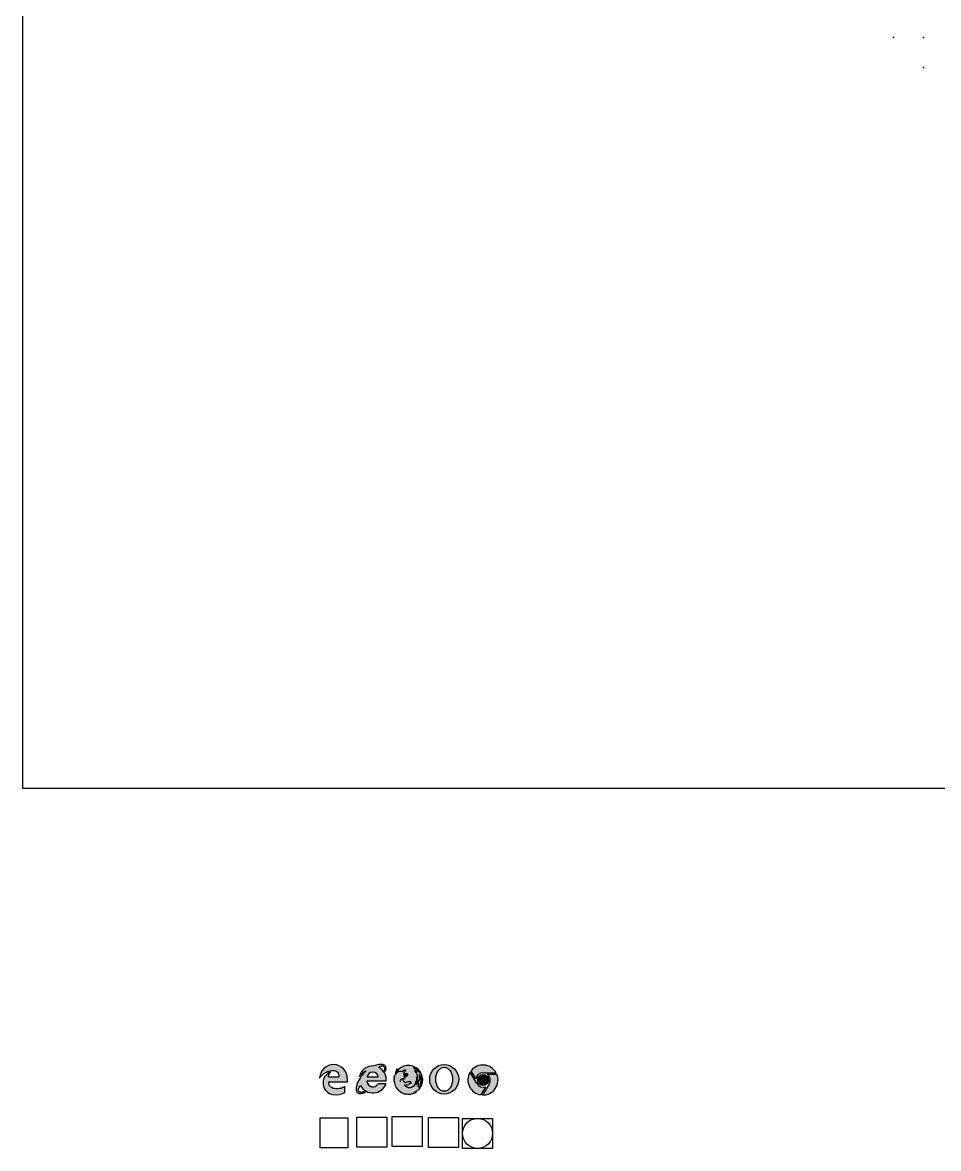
# Model space of a CAD drawing. Header units: millimetres. Extents: x 2848 to 6961, y 1568 to 7914.
# Drawn here: x 3448.28 to 3478.78, y 1568.28 to 1605.79 of the extents above; entities that cross this region are included whole.
import ezdxf

# ---------------------------------------------------------------- set-up
doc = ezdxf.new("R2010")
doc.units = ezdxf.units.MM
doc.header["$PDSIZE"] = -2
picture_1 = doc.add_image_def('image1.jpg', size_in_pixel=(2000, 2165))
picture_2 = doc.add_image_def('image2.png', size_in_pixel=(225, 225))
picture_3 = doc.add_image_def('image3.jpg', size_in_pixel=(225, 225))
picture_4 = doc.add_image_def('image4.png', size_in_pixel=(225, 225))
picture_5 = doc.add_image_def('image5.png', size_in_pixel=(225, 225))

msp = doc.modelspace()

# ---------------------------------------------------------------- hatches: boundary and pattern name
h = msp.add_hatch(color=5)
h.dxf.hatch_style = 1
edge = h.paths.add_edge_path()
edge.add_spline(control_points=[(3458.175683298979, 1570.629563751651), (3458.187573700842, 1570.645386727279), (3458.210688592443, 1570.677005576841), (3458.258235262504, 1570.725869571097), (3458.327374089695, 1570.788726247967), (3458.419534559988, 1570.841440931837), (3458.522350649169, 1570.873920435403), (3458.613397851775, 1570.884856028572), (3458.693274938159, 1570.873614838662), (3458.757534374221, 1570.844984510342), (3458.792965024605, 1570.798680722279), (3458.811308204654, 1570.755019322024), (3458.81938837472, 1570.719211548052), (3458.819975268376, 1570.691510705186), (3458.820003414355, 1570.675234383058), (3458.81998954543, 1570.668294556894)], knot_values=[0, 0, 0, 0, 0.0574416333679283, 0.1173564560202114, 0.2041382712977221, 0.3372509385733813, 0.4316224598437588, 0.5264233164571733, 0.6096330766081756, 0.6714280131065066, 0.7318077000530951, 0.7790329933718907, 0.8131337615277497, 0.841130256208665, 0.8619540236984551, 0.8619540236984551, 0.8619540236984551, 0.8619540236984551], degree=3, periodic=0)
edge.add_line((3458.81998954543, 1570.668294556895), (3458.466689567172, 1570.668294556895))
edge.add_spline(control_points=[(3458.466756404708, 1570.668714878842), (3458.469445452336, 1570.686164288245), (3458.475259289033, 1570.723890662306), (3458.4973090427, 1570.778852069447), (3458.521602481517, 1570.811687230591), (3458.533745103084, 1570.827972603994)], knot_values=[0, 0, 0, 0, 0.05289045402304887, 0.1143514377294046, 0.1751249256762867, 0.1751249256762867, 0.1751249256762867, 0.1751249256762867], degree=3, periodic=0)
edge.add_arc((3458.678115245866, 1570.466508431108), 0.3892288355286636, 111.7719524486141, 262.2489290621077)
edge.add_arc((3458.714732021566, 1570.715789028379), 0.6411758598303398, 262.0110610939528, 297.4853031097355)
edge.add_line((3459.010648191527, 1570.146983170828), (3459.010648191527, 1570.354101136613))
edge.add_spline(control_points=[(3459.010648191527, 1570.354101136614), (3458.990731503796, 1570.3423559047), (3458.948670875716, 1570.318447099552), (3458.872157161179, 1570.292289717556), (3458.778077749529, 1570.27897353232), (3458.67973625994, 1570.284068313599), (3458.589026379684, 1570.304227057934), (3458.524481265202, 1570.348333565446), (3458.486705820591, 1570.401235072572), (3458.472928206383, 1570.451018057338), (3458.471125090461, 1570.480159650144), (3458.470348038348, 1570.493042473812)], knot_values=[0.0006594967889752557, 0.0006594967889752557, 0.0006594967889752557, 0.0006594967889752557, 0.06988231359701946, 0.1456681616062205, 0.2416333881331015, 0.3530492374815075, 0.4400618450934247, 0.5166456888300683, 0.5819364644154997, 0.6307740571078495, 0.6694600058157448, 0.6694600058157448, 0.6694600058157448, 0.6694600058157448], degree=3, periodic=0)
edge.add_line((3458.470348038348, 1570.493042473812), (3459.096331867397, 1570.493042473813))
edge.add_line((3459.096331867397, 1570.493042473813), (3459.096331867397, 1570.611158365567))
edge.add_arc((3458.635897518749, 1570.614855568621), 0.460449192339139, 359.5399353264189, 538.1694827472875)
h = msp.add_hatch(color=256)
h.dxf.hatch_style = 1
edge = h.paths.add_edge_path()
edge.add_spline(control_points=[(3460.147465108063, 1570.985195561584), (3460.154262359162, 1570.990125096296), (3460.169413907467, 1571.001032885556), (3460.197478018505, 1571.012675107128), (3460.231243980296, 1571.021036426931), (3460.268993463223, 1571.024219694453), (3460.304298463889, 1571.017788829446), (3460.33158973215, 1570.998575524491), (3460.343423730154, 1570.970358832689), (3460.343661557175, 1570.940962455332), (3460.343365856375, 1570.910798602478), (3460.335804846627, 1570.892396855473), (3460.331726722081, 1570.882471644602)], knot_values=[0, 0, 0, 0, 0.02512308977292543, 0.0558777407266785, 0.09037401853917432, 0.1292178853086719, 0.1689577670831164, 0.195361783517756, 0.2258557236415676, 0.2562724922535256, 0.2834780886525582, 0.315333232888703, 0.315333232888703, 0.315333232888703, 0.315333232888703], degree=3, periodic=0)
edge.add_line((3460.331357252957, 1570.881539754134), (3460.358899140044, 1570.849230316693))
edge.add_spline(control_points=[(3460.358899140045, 1570.849230316692), (3460.364235649603, 1570.866934949333), (3460.37287258948, 1570.895911696565), (3460.376448350747, 1570.937236981339), (3460.374441690662, 1570.970148921599), (3460.372043114071, 1571.001740264812), (3460.356363288385, 1571.031546022822), (3460.331330852574, 1571.06361215329), (3460.288602284884, 1571.084522730322), (3460.239897213195, 1571.092564475909), (3460.181710246738, 1571.093279088704), (3460.114261225103, 1571.083312097302), (3460.041611027461, 1571.060045982792), (3459.995725372874, 1571.040194934099), (3459.973187216858, 1571.030444478612), (3459.973187216777, 1571.030444478577), (3459.973187216697, 1571.030444478542), (3459.973187216616, 1571.030444478507), (3459.973009319818, 1571.030367590908), (3459.97283142302, 1571.030290703309), (3459.972653526222, 1571.03021381571)], knot_values=[-0.0005805720812233073, -0.0005805720812233073, -0.0005805720812233073, -0.0005805720812233073, 0.0547478962054746, 0.08991347939281102, 0.1230163199478442, 0.1539813035950864, 0.1835675193036166, 0.2225194986695183, 0.2743207453016528, 0.3212931063187437, 0.3701142934744373, 0.448341522447373, 0.5246411048720829, 0.5982957573189807, 0.5982957573189807, 0.5982957573189807, 0.5982957575816632, 0.5982957575816632, 0.5982957575816632, 0.598876329400204, 0.598876329400204, 0.598876329400204, 0.598876329400204], degree=3, periodic=0)
edge.add_arc((3459.944963118064, 1570.570661970818), 0.4603853351782303, 86.55179796337093, 165.5899511849717)
edge.add_spline(control_points=[(3459.499061722014, 1570.685233354014), (3459.508586771377, 1570.697257546997), (3459.529592597852, 1570.723774796586), (3459.564024681928, 1570.764005600829), (3459.609942350363, 1570.801319221323), (3459.652115466203, 1570.832970536492), (3459.688760811807, 1570.854853659559), (3459.712204202116, 1570.864394175555), (3459.724759644161, 1570.866802748968), (3459.728661591863, 1570.867370744259)], knot_values=[0, 0, 0, 0, 0.0460417181054194, 0.101536937423984, 0.1583296410326485, 0.2230546228555114, 0.2595839430312016, 0.2862773563758356, 0.2981536042688131, 0.2981536042688131, 0.2981536042688131, 0.2981536042688131], degree=3, periodic=0)
edge.add_spline(control_points=[(3459.728661591862, 1570.86737074426), (3459.718590170514, 1570.859122896723), (3459.69621286043, 1570.840721718218), (3459.663133796736, 1570.807980333562), (3459.618614984949, 1570.764220824881), (3459.569829611542, 1570.704693426318), (3459.520817136814, 1570.633951662247), (3459.47920667272, 1570.560067702343), (3459.44372743047, 1570.491066251865), (3459.419227955039, 1570.424489982457), (3459.403620368244, 1570.370135583313), (3459.390579658945, 1570.308953305751), (3459.391500172214, 1570.243451155783), (3459.406258320379, 1570.173051949111), (3459.456356646877, 1570.119367323015), (3459.530485162932, 1570.108878107169), (3459.60161116617, 1570.12326118999), (3459.656217552179, 1570.134960324992), (3459.68519268955, 1570.149291589896), (3459.694455589815, 1570.154148647507)], knot_values=[0.002005221030945871, 0.002005221030945871, 0.002005221030945871, 0.002005221030945871, 0.04103718708494814, 0.08888034948899044, 0.141528405504647, 0.2282528305211652, 0.319258850232637, 0.399376679134987, 0.482516898848552, 0.5517007543728543, 0.6117612238115374, 0.6521708173300871, 0.7388263053454542, 0.8070368982246316, 0.8626314673781186, 0.9474683386546812, 1.016273761787003, 1.081920467272523, 1.113216724290126, 1.113216724290126, 1.113216724290126, 1.113216724290126], degree=3, periodic=0)
edge.add_line((3459.694455589761, 1570.154148647481), (3459.662026146892, 1570.173940993425))
edge.add_spline(control_points=[(3459.662026146892, 1570.173940993425), (3459.651001852932, 1570.170929785045), (3459.625073353979, 1570.163798012215), (3459.586659731823, 1570.1520577142), (3459.545604549605, 1570.152894734399), (3459.508131509617, 1570.156799735081), (3459.478869080803, 1570.183841506541), (3459.461780481897, 1570.229946735737), (3459.477733978575, 1570.283416243562), (3459.493576668654, 1570.329284002357), (3459.516329881412, 1570.358404338388), (3459.529643777089, 1570.371934061457), (3459.536629457141, 1570.378803774491)], knot_values=[0.005885981852677382, 0.005885981852677382, 0.005885981852677382, 0.005885981852677382, 0.04023975342607097, 0.08665824850771436, 0.1249405459778675, 0.1635337360123817, 0.1954997820729691, 0.2390308912945676, 0.3036872312874077, 0.3565820268744162, 0.3841305453161904, 0.413534952128899, 0.413534952128899, 0.413534952128899, 0.413534952128899], degree=3, periodic=0)
edge.add_arc((3459.946922715011, 1570.599030464446), 0.4656611991818264, 208.2248728050835, 339.5051008527388)
edge.add_line((3460.38310912646, 1570.435991306906), (3460.12102379922, 1570.435991306906))
edge.add_arc((3459.94900389917, 1570.533542251525), 0.1977549817552902, 183.1231014297489, 330.44281612807725, ccw=False)
edge.add_line((3459.75154262612, 1570.522768280379), (3460.392542014035, 1570.522768280379))
edge.add_arc((3459.941650144146, 1570.57996139332), 0.454504708997219, 352.7709563035895, 423.074374962895)
h.paths.add_polyline_path([(3460.129408139407, 1570.655230879837), (3459.755798281029, 1570.655230879837, -0.9088065498539456)], flags=16)
h = msp.add_hatch(color=4)
h.dxf.hatch_style = 1
edge = h.paths.add_edge_path()
edge.add_spline(control_points=[(3460.147465108063, 1570.985195561584), (3460.154262359162, 1570.990125096296), (3460.169413907467, 1571.001032885556), (3460.197478018505, 1571.012675107128), (3460.231243980296, 1571.021036426931), (3460.268993463223, 1571.024219694453), (3460.304298463889, 1571.017788829446), (3460.33158973215, 1570.998575524491), (3460.343423730154, 1570.970358832689), (3460.343661557175, 1570.940962455332), (3460.343365856375, 1570.910798602478), (3460.335804846627, 1570.892396855473), (3460.331726722081, 1570.882471644602)], knot_values=[0, 0, 0, 0, 0.02512308977292543, 0.0558777407266785, 0.09037401853917432, 0.1292178853086719, 0.1689577670831164, 0.195361783517756, 0.2258557236415676, 0.2562724922535256, 0.2834780886525582, 0.315333232888703, 0.315333232888703, 0.315333232888703, 0.315333232888703], degree=3, periodic=0)
edge.add_line((3460.331357252957, 1570.881539754134), (3460.358899140044, 1570.849230316693))
edge.add_spline(control_points=[(3460.358899140045, 1570.849230316692), (3460.364235649603, 1570.866934949333), (3460.37287258948, 1570.895911696565), (3460.376448350747, 1570.937236981339), (3460.374441690662, 1570.970148921599), (3460.372043114071, 1571.001740264812), (3460.356363288385, 1571.031546022822), (3460.331330852574, 1571.06361215329), (3460.288602284884, 1571.084522730322), (3460.239897213195, 1571.092564475909), (3460.181710246738, 1571.093279088704), (3460.114261225103, 1571.083312097302), (3460.041611027461, 1571.060045982792), (3459.995725372874, 1571.040194934099), (3459.973187216858, 1571.030444478612), (3459.973187216777, 1571.030444478577), (3459.973187216697, 1571.030444478542), (3459.973187216616, 1571.030444478507), (3459.973009319818, 1571.030367590908), (3459.97283142302, 1571.030290703309), (3459.972653526222, 1571.03021381571)], knot_values=[-0.0005805720812233073, -0.0005805720812233073, -0.0005805720812233073, -0.0005805720812233073, 0.0547478962054746, 0.08991347939281102, 0.1230163199478442, 0.1539813035950864, 0.1835675193036166, 0.2225194986695183, 0.2743207453016528, 0.3212931063187437, 0.3701142934744373, 0.448341522447373, 0.5246411048720829, 0.5982957573189807, 0.5982957573189807, 0.5982957573189807, 0.5982957575816632, 0.5982957575816632, 0.5982957575816632, 0.598876329400204, 0.598876329400204, 0.598876329400204, 0.598876329400204], degree=3, periodic=0)
edge.add_arc((3459.944963118064, 1570.570661970818), 0.4603853351782303, 86.55179796337093, 165.5899511849717)
edge.add_spline(control_points=[(3459.499061722014, 1570.685233354014), (3459.508586771377, 1570.697257546997), (3459.529592597852, 1570.723774796586), (3459.564024681928, 1570.764005600829), (3459.609942350363, 1570.801319221323), (3459.652115466203, 1570.832970536492), (3459.688760811807, 1570.854853659559), (3459.712204202116, 1570.864394175555), (3459.724759644161, 1570.866802748968), (3459.728661591863, 1570.867370744259)], knot_values=[0, 0, 0, 0, 0.0460417181054194, 0.101536937423984, 0.1583296410326485, 0.2230546228555114, 0.2595839430312016, 0.2862773563758356, 0.2981536042688131, 0.2981536042688131, 0.2981536042688131, 0.2981536042688131], degree=3, periodic=0)
edge.add_spline(control_points=[(3459.728661591862, 1570.86737074426), (3459.718590170514, 1570.859122896723), (3459.69621286043, 1570.840721718218), (3459.663133796736, 1570.807980333562), (3459.618614984949, 1570.764220824881), (3459.569829611542, 1570.704693426318), (3459.520817136814, 1570.633951662247), (3459.47920667272, 1570.560067702343), (3459.44372743047, 1570.491066251865), (3459.419227955039, 1570.424489982457), (3459.403620368244, 1570.370135583313), (3459.390579658945, 1570.308953305751), (3459.391500172214, 1570.243451155783), (3459.406258320379, 1570.173051949111), (3459.456356646877, 1570.119367323015), (3459.530485162932, 1570.108878107169), (3459.60161116617, 1570.12326118999), (3459.656217552179, 1570.134960324992), (3459.68519268955, 1570.149291589896), (3459.694455589815, 1570.154148647507)], knot_values=[0.002005221030945871, 0.002005221030945871, 0.002005221030945871, 0.002005221030945871, 0.04103718708494814, 0.08888034948899044, 0.141528405504647, 0.2282528305211652, 0.319258850232637, 0.399376679134987, 0.482516898848552, 0.5517007543728543, 0.6117612238115374, 0.6521708173300871, 0.7388263053454542, 0.8070368982246316, 0.8626314673781186, 0.9474683386546812, 1.016273761787003, 1.081920467272523, 1.113216724290126, 1.113216724290126, 1.113216724290126, 1.113216724290126], degree=3, periodic=0)
edge.add_line((3459.694455589761, 1570.154148647481), (3459.662026146892, 1570.173940993425))
edge.add_spline(control_points=[(3459.662026146892, 1570.173940993425), (3459.651001852932, 1570.170929785045), (3459.625073353979, 1570.163798012215), (3459.586659731823, 1570.1520577142), (3459.545604549605, 1570.152894734399), (3459.508131509617, 1570.156799735081), (3459.478869080803, 1570.183841506541), (3459.461780481897, 1570.229946735737), (3459.477733978575, 1570.283416243562), (3459.493576668654, 1570.329284002357), (3459.516329881412, 1570.358404338388), (3459.529643777089, 1570.371934061457), (3459.536629457141, 1570.378803774491)], knot_values=[0.005885981852677382, 0.005885981852677382, 0.005885981852677382, 0.005885981852677382, 0.04023975342607097, 0.08665824850771436, 0.1249405459778675, 0.1635337360123817, 0.1954997820729691, 0.2390308912945676, 0.3036872312874077, 0.3565820268744162, 0.3841305453161904, 0.413534952128899, 0.413534952128899, 0.413534952128899, 0.413534952128899], degree=3, periodic=0)
edge.add_arc((3459.946922715011, 1570.599030464446), 0.4656611991818264, 208.2248728050835, 339.5051008527388)
edge.add_line((3460.38310912646, 1570.435991306906), (3460.12102379922, 1570.435991306906))
edge.add_arc((3459.94900389917, 1570.533542251525), 0.1977549817552903, 183.1231014297489, 330.44281612807725, ccw=False)
edge.add_line((3459.75154262612, 1570.522768280379), (3460.392542014035, 1570.522768280379))
edge.add_arc((3459.941650144146, 1570.57996139332), 0.454504708997219, 352.7709563035895, 423.074374962895)
h.paths.add_polyline_path([(3460.129408139407, 1570.655230879837), (3459.755798281029, 1570.655230879837, -0.9088065498539486)], flags=16)
h = msp.add_hatch(color=256)
h.set_gradient(color1=(255, 63, 0), color2=(255, 255, 0))
h.paths.add_polyline_path([(3460.853266622159, 1570.175519392417, 0.09544198460036368), (3461.043869438287, 1570.092995296704, -0.1464913760676489), (3461.027193671338, 1570.105880735975, 0.06055206155029223), (3461.152789574924, 1570.086076832925, -0.1612191452419427), (3461.138600512599, 1570.095205090571, 0.2221120650508969), (3461.399679754255, 1570.18537567605, -0.09605696576649773), (3461.307267129919, 1570.148593958655, 0.01991113701378481), (3461.427429398339, 1570.208800200431, 0.2260129918944997), (3461.556165230444, 1570.370759823626, -0.1969692981427793), (3461.479587099846, 1570.294823432015, -0.06186613872856334), (3461.548150866008, 1570.389867623874, 0.1146424936360711), (3461.603566026847, 1570.522842767813, 0.1432291643934166), (3461.594268720771, 1570.664109959282, -0.2916447205935241), (3461.556789940742, 1570.524467554333, 0.1777079615917295), (3461.505259541411, 1570.751345385175, -0.187537065647863), (3461.462114011943, 1570.486736348024, 0.0495590143396265), (3461.441207721394, 1570.581863417936, -0.1265164425837215), (3461.404702650154, 1570.400056440691, 0.1626035439530702), (3461.379860347295, 1570.514806105772, -0.2128718150765593), (3461.303699141799, 1570.343673887177, 0.1628213984301061), (3461.298267980965, 1570.371802647694, -0.2306556607928103), (3461.170978396482, 1570.313356614917, -0.2275178888881211), (3460.995996044286, 1570.39765688122, 0.2264492974317168), (3461.133164403099, 1570.416292040966, 0.05871350548766398), (3461.157557128691, 1570.432031972608, -0.1868768127502727), (3461.213008045106, 1570.45236936012, 0.333095704374596), (3461.228058783392, 1570.463231538751, 0.2064954933484782), (3461.225761539155, 1570.475078773015, 0.1441300666656567), (3461.195847917001, 1570.499568991808, 0.2250212024105407), (3461.082362636051, 1570.491830279506, -0.2376010339781149), (3460.990729426593, 1570.499568991811, -0.1764330051782922), (3460.949615910233, 1570.55037119507, -0.1864111155866887), (3460.949678422434, 1570.586676578916, -0.3631571349269831), (3460.971848630515, 1570.599941252697, -0.07117109924151316), (3461.00723570173, 1570.589015985079, 0.277999141339424), (3461.000499449673, 1570.660660067659, -0.07184062886989516), (3460.987377942607, 1570.683092727051, -0.2989609855131767), (3461.035127766893, 1570.892616564109, 0.6315900722267981), (3461.033132355274, 1570.897873697024, 0.265967503505323), (3460.919519361339, 1570.840732079091, 0.3486924185288619), (3460.69357193613, 1570.750248469038, 0.1324310428784398), (3460.646609096661, 1570.611706276182, -0.05496825597915393), (3460.659585810924, 1570.636800989652, 0.05960546359745642), (3460.651500852911, 1570.49068547859, -0.1180346015305394), (3460.658514349669, 1570.522505800851, 0.238924621866193)])
h = msp.add_hatch(color=256)
h.set_gradient(color1=(255, 0, 0), color2=(255, 191, 0))
h.paths.add_polyline_path([(3460.703132535893, 1570.765345197491, -0.1775491067481712), (3460.813646874054, 1570.842447004908, -0.3325311737444189), (3460.755880807453, 1570.927416406817, 0.7400640594514794), (3460.743772842975, 1570.931100279915, 0.1570826820175775)])
h = msp.add_hatch(color=256)
h.set_gradient(color1=(0, 0, 255), color2=(0, 255, 255))
edge = h.paths.add_edge_path()
edge.add_spline(control_points=[(3461.024224471793, 1570.768250485597), (3461.028407009623, 1570.768212129386), (3461.042379367287, 1570.768083995053), (3461.063655873617, 1570.767419337106), (3461.085059306057, 1570.767619729008), (3461.100386310009, 1570.766294278869), (3461.110253387589, 1570.759336206273), (3461.113581152086, 1570.748429686669), (3461.112730748463, 1570.737421186329), (3461.111345707011, 1570.725064761554), (3461.105230347956, 1570.711645644986), (3461.087236151729, 1570.699901849269), (3461.062127329366, 1570.687070900198), (3461.034647775589, 1570.667883924168), (3461.016465085954, 1570.653949249518), (3461.008138334238, 1570.647528815214)], knot_values=[0.0053101736823567, 0.0053101736823567, 0.0053101736823567, 0.0053101736823567, 0.01786080246656668, 0.04723731969862485, 0.06904287681910196, 0.08240372910757915, 0.09255951447907862, 0.1030864846731613, 0.1148684306960516, 0.1256017099298199, 0.1404067190649932, 0.1571443531374772, 0.1884406220656554, 0.2256293592749155, 0.2571966154964564, 0.2571966154964564, 0.2571966154964564, 0.2571966154964564], degree=3, periodic=0)
edge.add_arc((3460.944418493245, 1570.619248395104), 0.06971370236768058, -25.70039190540888, 23.932816101187825, ccw=False)
edge.add_arc((3460.951359786972, 1570.470805440584), 0.1307511020211366, 64.70077397751997, 81.4015158093056)
edge.add_arc((3460.968697082546, 1570.580077871662), 0.02013088100137638, 83.69385279212925, 153.9303756973171)
edge.add_arc((3460.996645174173, 1570.568442963763), 0.05038194607637413, 156.0130679021852, 201.020093275502)
edge.add_arc((3461.039916990734, 1570.581413203243), 0.09548765056879392, 198.9709819198722, 238.9945478060581)
edge.add_arc((3461.044228898872, 1570.586671593747), 0.1022206280464174, 238.4412504048954, 291.904042604177)
edge.add_arc((3461.147267691972, 1570.376000908799), 0.1327746564763279, 68.53795671906352, 119.26411575472619, ccw=False)
edge.add_arc((3461.169216756292, 1570.436511456624), 0.06845050375382017, 34.29659766803758, 67.10415221727692, ccw=False)
edge.add_arc((3461.213180101497, 1570.466499593265), 0.01523336322705017, -12.388113178111098, 34.28975811722921, ccw=False)
edge.add_arc((3461.213286254244, 1570.467845622162), 0.0154763491531687, 268.970132516792, 342.6542156032642, ccw=False)
edge.add_arc((3461.21157734049, 1570.370611921254), 0.08177236943110508, 88.99746089163072, 130.2714790086436)
edge.add_arc((3461.078571738276, 1570.527667311652), 0.1240355189978503, 296.11264502996704, 310.2529035220246, ccw=False)
edge.add_arc((3461.045061989047, 1570.550642894843), 0.1606617169693426, 252.2178233049996, 303.25540841529465, ccw=False)
edge.add_arc((3461.171322637252, 1570.537827024428), 0.2244706734690247, 218.6416443989371, 269.9121330609011)
edge.add_arc((3461.174645704567, 1570.473204562953), 0.1598900110698951, 268.6857233802771, 320.6394776505209)
edge.add_arc((3461.258938958187, 1570.349620206137), 0.04515343559611596, -7.567342555115374, 29.423962840195088, ccw=False)
edge.add_arc((3461.149906688128, 1570.514631767814), 0.2299537252538263, 311.9743153141682, 360.0434384359813)
edge.add_arc((3461.220520645209, 1570.420246544724), 0.1852853238837959, 18.755638232198976, 30.686856774695684, ccw=False)
edge.add_arc((3461.018518568473, 1570.582974626494), 0.3912899800261189, 344.7148887383931, 373.5079690652605)
edge.add_arc((3461.323865989142, 1570.569529587256), 0.1289759519658749, 18.978340412545492, 54.37890090126632, ccw=False)
edge.add_arc((3461.121080100018, 1570.629771785485), 0.3252659928242291, 356.7751233465947, 406.0312992543763)
edge.add_arc((3461.270684718821, 1570.630196177251), 0.2457911510163786, 50.6077886616344, 71.93561572958828, ccw=False)
edge.add_arc((3461.086166523381, 1570.647682879091), 0.3816896933576726, 26.8622871190387, 56.46143428033539)
edge.add_arc((3461.168261540117, 1570.564129944435), 0.4218370926696394, 32.419363344105875, 72.22364847464502, ccw=False)
edge.add_arc((3461.371545961039, 1570.783762111141), 0.1529470337009748, 2.443137417560892, 40.20736703962148)
edge.add_arc((3461.133110987486, 1570.58223303249), 0.4651412138229871, 40.20580039321604, 141.0779409257293)
edge.add_arc((3460.841580199683, 1570.923558745422), 0.08578685872577789, 214.9099925593688, 250.9972759653172)
edge.add_arc((3460.86353142558, 1570.653190585268), 0.1957203639274549, 73.3777282403044, 104.76627646123131, ccw=False)
edge.add_arc((3461.02623749481, 1570.770065053001), 0.1279944865528565, 87.26085606983008, 146.4881167562237, ccw=False)
edge.add_arc((3461.03296826396, 1570.89486081398), 0.003113637871768533, -46.1024715590782, 101.37416490341292, ccw=False)
edge.add_arc((3461.170802679954, 1570.751494547142), 0.1957637434835374, 133.8726183280763, 162.0410273825618)
edge.add_arc((3461.023663153444, 1570.807567155033), 0.03932067616272525, 173.7387673363457, 270.8179479082866)
h = msp.add_hatch(color=256)
h.set_gradient(color1=(255, 63, 0), color2=(255, 191, 0))
edge = h.paths.add_edge_path()
edge.add_spline(control_points=[(3461.103304307014, 1570.763811873539), (3461.10258899076, 1570.764207197422), (3461.097766882052, 1570.766520802014), (3461.085059306057, 1570.767619729008), (3461.063655873617, 1570.767419337106), (3461.042379367287, 1570.768083995053), (3461.028407009623, 1570.768212129386), (3461.024224471793, 1570.768250485597)], knot_values=[0.1776929648837118, 0.1776929648837118, 0.1776929648837118, 0.1776929648837118, 0.180103060071234, 0.1934639123597112, 0.2152694694801883, 0.2446459867122465, 0.2571966154964564, 0.2571966154964564, 0.2571966154964564, 0.2571966154964564], degree=3, periodic=0)
edge.add_arc((3461.023663153444, 1570.807567155033), 0.03932067616272526, 173.7387673363458, 270.8179479082866, ccw=False)
edge.add_arc((3461.170802679954, 1570.751494547142), 0.1957637434835373, 162.0410273825618, 197.5102610467226)
edge.add_arc((3461.029065862926, 1570.663910256299), 0.05332704862601671, 93.28940129032702, 147.4605505079412, ccw=False)
edge.add_arc((3461.751029968906, 1558.102341881525), 12.63562541595367, 93.10898661018558, 93.28940129033867, ccw=False)
edge.add_arc((3461.063243810278, 1570.765169011956), 0.04586663881640957, 273.1089866103208, 334.1728662864344)
edge.add_arc((3461.08751636986, 1570.753421013856), 0.01890050064301357, 334.17286628671, 393.350986643625)
h = msp.add_hatch(color=256)
h.set_gradient(color1=(173, 173, 173))
edge = h.paths.add_edge_path()
edge.add_arc((3461.029065862926, 1570.663910256299), 0.0533270486260167, 93.28940129032699, 147.4605505081472)
edge.add_arc((3461.170802679954, 1570.751494547142), 0.1957637434835374, 197.5102610467226, 200.4512356058787)
edge.add_arc((3461.071599774156, 1570.717302593429), 0.09090452060851091, 202.106381097496, 216.7201918969526)
edge.add_arc((3460.944418493245, 1570.619248395104), 0.0697137023676806, 23.932816101187825, 38.81984656368758, ccw=False)
edge.add_spline(control_points=[(3461.008138334238, 1570.647528815214), (3461.016465085954, 1570.653949249518), (3461.034647775589, 1570.667883924168), (3461.062127329366, 1570.687070900198), (3461.087236151729, 1570.699901849269), (3461.105230347956, 1570.711645644986), (3461.111345707011, 1570.725064761554), (3461.112730748463, 1570.737421186329), (3461.113581152086, 1570.748429686669), (3461.110500432188, 1570.758526534565), (3461.105603227871, 1570.762541360932), (3461.103304307014, 1570.763811873539)], knot_values=[0.005310173682356682, 0.005310173682356682, 0.005310173682356682, 0.005310173682356682, 0.03687742990389761, 0.07406616711315778, 0.105362436041336, 0.1221000701138199, 0.1369050792489933, 0.1476383584827616, 0.1594203045056518, 0.1699472746997345, 0.1776929648837118, 0.1776929648837118, 0.1776929648837118, 0.1776929648837118], degree=3, periodic=0)
edge.add_arc((3461.08751636986, 1570.753421013856), 0.01890050064301358, -25.827133713890476, 33.35098663616952, ccw=False)
edge.add_arc((3461.063243810278, 1570.765169011956), 0.04586663881640957, 273.10898661032076, 334.17286628618683, ccw=False)
edge.add_arc((3461.751029968835, 1558.102341881521), 12.63562541595367, 93.10898660986138, 93.28940129001445)
h = msp.add_hatch(color=256)
h.set_gradient(color1=(255, 63, 0), color2=(255, 255, 0))
h.paths.add_polyline_path([(3461.505259541412, 1570.751345385174, -0.1777079615903535), (3461.556789940742, 1570.524467554333, 0.3020575772915711), (3461.489136787881, 1570.881568927848, -0.164246668269577), (3461.524353968819, 1570.790281917616, 0.1754465949747613), (3461.297049371985, 1570.965826629902, -0.129873539737995), (3461.426670041994, 1570.820148457765, 0.0933297750392025), (3461.34690099518, 1570.863871955063, -0.2182920403462781), (3461.445831012519, 1570.611473946331, 0.1557043834954135), (3461.398984466697, 1570.67437237678, -0.1262987039434914), (3461.395967039249, 1570.479821825378, -0.1095683538690922), (3461.404702650154, 1570.400056440691, 0.1265164425837212), (3461.441207721394, 1570.581863417936, -0.04955901433962649), (3461.462114011943, 1570.486736348024, 0.1875370656470256)])
h = msp.add_hatch(color=1)
h.dxf.hatch_style = 1
edge = h.paths.add_edge_path()
edge.add_ellipse((3462.32324516465, 1570.587095310521), major_axis=(0, 0.4932852832732484), ratio=0.9793618210313294, start_angle=0, end_angle=360)
edge = h.paths.add_edge_path(flags=16)
edge.add_ellipse((3462.32324516465, 1570.587095310521), major_axis=(0, 0.4001868356991848), ratio=0.7011274323888671, start_angle=0, end_angle=360)
h = msp.add_hatch(color=3)
h.dxf.hatch_style = 1
h.paths.add_polyline_path([(3463.540888253417, 1570.068113879287), (3463.701247009028, 1570.337000521153, -0.3676574402998427), (3463.405714415677, 1570.441797681809), (3463.185929819917, 1570.820906123801, 0.5342756328718127)])
h = msp.add_hatch(color=1)
h.dxf.hatch_style = 1
h.paths.add_polyline_path([(3463.218412694724, 1570.868549710832), (3463.375521591419, 1570.597551150431, -0.3730833617782867), (3463.615108405425, 1570.805229913638), (3464.053318947656, 1570.805229913638, 0.5401302724192758)])
h = msp.add_hatch(color=50)
h.dxf.hatch_style = 1
h.paths.add_polyline_path([(3463.598299515194, 1570.062863668982, 0.5442793536207507), (3464.078244980896, 1570.75323240016), (3463.764998392472, 1570.75323240016, -0.3649808043719934), (3463.827879560874, 1570.44781930977)])
h = msp.add_hatch(color=256)
h.set_gradient(color1=(0, 255, 255), color2=(0, 255, 255))
h.paths.add_polyline_path([(3461.479587099846, 1570.294823432015, 0.196969298142776), (3461.556165230444, 1570.370759823626, -0.02692784504477383), (3461.548988326331, 1570.345884499111, 0.08478145713532671), (3461.596833577536, 1570.492151522526, -0.08969312433061921), (3461.548150866008, 1570.389867623874, 0.06186613872856198)])
h = msp.add_hatch(color=256)
h.set_gradient(color1=(0, 255, 255), color2=(0, 255, 255))
h.paths.add_polyline_path([(3461.556789940742, 1570.524467554333, 0.2916447205939053), (3461.594268720771, 1570.664109959282, 0.08076813142480106), (3461.572840923921, 1570.731711967358, -0.1624876414028)])
h = msp.add_hatch(color=4)
h.dxf.hatch_style = 1
h.paths.add_polyline_path([(3463.429587810878, 1570.563191901228, 1), (3463.800628999971, 1570.563191901228, 1)])

# ---------------------------------------------------------------- linework, layer by layer
at = {"color": 4}
for p, q in [((3460.331348000531, 1570.881550608173), (3460.358899140045, 1570.849230316692)), ((3460.392542014035, 1570.522768280379), (3459.75154262612, 1570.522768280379)), ((3460.129408139407, 1570.655230879837), (3459.755798281028, 1570.655230879837)), ((3460.38310912646, 1570.435991306906), (3460.12102379922, 1570.435991306906)), ((3459.662026146892, 1570.173940993425), (3459.694455589763, 1570.15414864748))]:
    msp.add_line(p, q, dxfattribs=at)
at = {"color": 3}
for p, q in [((3463.405714415677, 1570.441797681808), (3463.185929819917, 1570.820906123801)), ((3463.701247009028, 1570.337000521153), (3463.540888253417, 1570.068113879287))]:
    msp.add_line(p, q, dxfattribs=at)
at = {"color": 1}
for p, q in [((3463.375521591419, 1570.597551150431), (3463.218412694724, 1570.868549710832)), ((3463.615108405425, 1570.805229913638), (3464.053318947656, 1570.805229913638))]:
    msp.add_line(p, q, dxfattribs=at)
at = {"color": 50}
for p, q in [((3463.764998392472, 1570.75323240016), (3464.078244980896, 1570.75323240016)), ((3463.827879560877, 1570.447819309775), (3463.598299515194, 1570.062863668982))]:
    msp.add_line(p, q, dxfattribs=at)
at = {"color": 5}
for p, q in [((3458.466691797581, 1570.668294556895), (3458.81998954543, 1570.668294556895)), ((3459.096331867397, 1570.493042473813), (3458.470348038348, 1570.493042473812)), ((3459.096331867397, 1570.611158365567), (3459.096331867397, 1570.493042473813)), ((3459.010648191527, 1570.146983170828), (3459.010648191527, 1570.354101136614))]:
    msp.add_line(p, q, dxfattribs=at)
msp.add_lwpolyline([(3448.282273402225, 1580.288613922803), (3588.282273402225, 1580.288613922803), (3588.282273402225, 1720.288613922803), (3448.282273402225, 1720.288613922803)], close=True)
at = {"color": 4}
msp.add_circle((3463.615108405425, 1570.563191901228), 0.1855205945460339, dxfattribs=at)
at = {"color": 3}
msp.add_circle((3463.435010369857, 1568.783232205406), 0.5006105060562634, dxfattribs=at)
at = {"color": 5}
for centre, radius, start, end in [((3458.635897518749, 1570.614855568621), 0.4604491923391745, 359.5399353264187, 178.1694827472874), ((3458.678115245866, 1570.466508431108), 0.3892288355286188, 111.7719524488246, 262.2489290461558), ((3458.714732021566, 1570.715789028379), 0.6411758598301481, 262.0110610842667, 297.4853031096899)]:
    msp.add_arc(centre, radius, start, end, dxfattribs=at)
at = {"color": 4}
for centre, radius, start, end in [((3459.944963118064, 1570.570661970818), 0.4603853351783373, 86.55179796325874, 165.589951184834), ((3459.942603210218, 1570.637340792901), 0.1876596301286375, 5.470465261462656, 174.5295347386198), ((3459.941650144146, 1570.57996139332), 0.454504708997219, 352.7709563035895, 63.07437496289477), ((3459.946922715012, 1570.599030464446), 0.465661199181838, 208.2248728050575, 339.5051008527195), ((3459.94900389917, 1570.533542251525), 0.1977549817551893, 183.1231014297487, 330.4428161280201)]:
    msp.add_arc(centre, radius, start, end, dxfattribs=at)
at = {"color": 3}
for centre, radius, start, end in [((3460.86353142558, 1570.653190585268), 0.1957203639273531, 73.37772824030478, 150.2708327667125), ((3460.9807456622, 1570.785138908812), 0.2783178738524404, 148.0682531994275, 184.078266031019), ((3460.749270645344, 1570.927713955803), 0.006616855635641615, 358.2177637773796, 135.5986111985914), ((3460.841580199683, 1570.923558745422), 0.08578685872579275, 177.3613076287627, 250.9972759653179), ((3461.133110987486, 1570.58223303249), 0.4651412138229975, 40.05612371587765, 141.0779409257291), ((3461.02623749481, 1570.770065053001), 0.1279944865529083, 86.5632886486609, 146.4881167562231), ((3461.170802679954, 1570.751494547142), 0.1957637434834801, 133.8513430297554, 200.451235605879), ((3461.023663153444, 1570.807567155033), 0.03932067616269305, 173.7387673353576, 270.817947908287), ((3461.032969837133, 1570.894861130871), 0.00311363787177086, 315.2103816004501, 72.42044950976329), ((3461.08751636986, 1570.753421013856), 0.01890050064314987, 334.172866286329, 33.35098664247379), ((3461.086166523381, 1570.647682879091), 0.3816896933574803, 26.8993416836003, 56.46143428039202), ((3461.168261540117, 1570.564129944436), 0.4218370926695701, 32.41936334407895, 72.22364847469387), ((3461.121080100018, 1570.629771785485), 0.3252659928240813, 356.7751233465548, 46.03129925443421), ((3461.270684718821, 1570.630196177251), 0.2457911510161727, 50.64144540311737, 71.93561572967266), ((3461.143350459055, 1570.674534022763), 0.3699704978608394, 329.495784395764, 11.98261176248631), ((3461.371545735625, 1570.783767396432), 0.1529470337009812, 2.441155684623087, 39.75060068839431), ((3461.254372287431, 1570.652133437701), 0.3282605897918926, 337.1129168014363, 44.34227403344283), ((3461.221931946585, 1570.56770271705), 0.3376376097916581, 328.3050865225299, 32.94984342078013), ((3463.615108405425, 1570.563191901228), 0.5006105060562634, 149.0159211579827, 261.4739373990759), ((3460.927040170221, 1570.593876937026), 0.2809972817539166, 146.1867546463181, 176.362126462349), ((3460.766885353362, 1570.565412831204), 0.1288776977376769, 146.3635210846045, 158.9486522169495), ((3461.266210464748, 1570.52995340515), 0.6159625613149506, 170.0106911545837, 183.6551137491661), ((3460.721464800715, 1570.49194785115), 0.06997533548937396, 154.1067372744478, 181.0336862718771), ((3461.098235589832, 1570.541159854692), 0.4401167376677884, 182.4291710068252, 236.1790116679994), ((3460.923798477535, 1570.523113928966), 0.07162577974156774, 117.7847178058733, 195.4280009222065), ((3460.951359786972, 1570.470805440584), 0.1307511020213215, 64.70077397756225, 117.7847178058568), ((3460.996645174173, 1570.568442963762), 0.0503819460764639, 156.0130678922352, 201.0200932569195), ((3461.039916990734, 1570.581413203243), 0.095487650568832, 198.9709819100345, 238.9945478060581), ((3460.968697082546, 1570.580077871661), 0.02013088100158898, 83.69385279348646, 153.9303756718281), ((3461.029065862926, 1570.663910256299), 0.05332704862603511, 93.28940129034153, 147.460550508147), ((3461.071599774156, 1570.717302593429), 0.09090452060851492, 202.1063810974954, 216.7201918969533), ((3461.044228898872, 1570.586671593747), 0.102220628046395, 238.4412504048962, 291.9040426041764), ((3461.045061989047, 1570.550642894843), 0.1606617169692529, 252.2178233050245, 303.2554084152938), ((3461.171322637252, 1570.537827024428), 0.224470673468985, 218.6416443989372, 269.9121330582317), ((3460.944418493245, 1570.619248395104), 0.0697137023675663, 334.2996080945906, 38.81984656354149), ((3461.751029968907, 1558.102341881532), 12.6356254159462, 93.10898661018902, 93.2894012903432), ((3461.063243810278, 1570.765169011956), 0.04586663881637491, 273.1089866102901, 334.1728662869459), ((3461.147267691972, 1570.376000908799), 0.1327746564763203, 68.53795672263547, 119.2641157547255), ((3461.078571738276, 1570.527667311652), 0.1240355189977373, 296.1126450299668, 310.9524482074964), ((3461.211542075071, 1570.370612545986), 0.08177236943103777, 89.14834601134426, 129.1917725638493), ((3461.169207800433, 1570.436515239712), 0.06845050375384865, 33.90951051989591, 67.09601444490606), ((3461.213285504765, 1570.467843221928), 0.0154763491532609, 268.0448984141827, 342.6635247562483), ((3461.213180101497, 1570.466499593264), 0.01523336322696317, 347.6118868227247, 32.58089006266893), ((3461.149906688128, 1570.514631767814), 0.2299537252538126, 311.9743153141683, 0.04343843615143828), ((3461.220520645209, 1570.420246544723), 0.1852853238837499, 353.744192165729, 30.68685677501008), ((3461.018518568473, 1570.582974626493), 0.3912899800259847, 344.7148887384245, 13.50796906529254), ((3461.323865989142, 1570.569529587255), 0.1289759519658218, 18.97834041264036, 54.37890090132588), ((3461.069449948572, 1570.561940339764), 0.3722912444545283, 334.2254380098034, 3.06763551967319), ((3460.972971823062, 1570.429097313008), 0.49252648588814, 348.5340477385421, 18.06937357582541), ((3461.896470919329, 1570.066340974824), 0.4753907363330686, 137.1134480235582, 151.2740747831882), ((3461.289691728095, 1570.575610375821), 0.3182789592029979, 324.2969269796465, 350.4568443208326), ((3461.14470507931, 1570.559087980556), 0.4570565263974268, 332.1945546643753, 351.578678367061), ((3461.466008326488, 1570.623683220681), 0.1344806675162603, 312.4582870019609, 17.49447046455886), ((3461.375672685554, 1570.632018598246), 0.2209390913030231, 8.351745397114128, 26.82234296877987), ((3461.357400303869, 1570.577581249485), 0.2521782396337626, 347.4634322646577, 20.06739316051966), ((3463.615108405425, 1570.563191901228), 0.2420380124094663, 210.1026151237989, 290.8479231146419), ((3461.162761945612, 1570.628973016607), 0.5490059603782316, 235.6853235015752, 257.4929587062265), ((3461.17145578183, 1570.612622629641), 0.5268765541559345, 254.1091109895044, 267.9696976037751), ((3461.057049752076, 1570.127285917771), 0.0367364582498859, 215.6384595841031, 248.9746972594959), ((3461.172654908069, 1570.419652986244), 0.3262301930498719, 264.0081137535679, 314.0992859203696), ((3461.159482177253, 1570.112071831032), 0.02684270575987263, 218.9288397057764, 255.5623286752297), ((3461.174645704567, 1570.473204562953), 0.1598900110701085, 268.6857233765294, 320.6394776505216), ((3461.258938958187, 1570.349620206137), 0.04515343559615988, 352.4326574445984, 29.42396284019489), ((3460.611711195713, 1571.686830813935), 1.688185617919369, 294.3314075549862, 298.8941011184151), ((3461.258627809656, 1570.405280754047), 0.2612544629366064, 280.729705571791, 302.6770036506467), ((3461.321799982508, 1570.424904727337), 0.2405384377556427, 296.0488546046144, 346.9913144153721), ((3461.425234449694, 1570.426216259069), 0.1421910179293888, 292.4731808854194, 337.0446523271163)]:
    msp.add_arc(centre, radius, start, end, dxfattribs=at)
at = {"color": 1}
for radius, start, end in [(0.5006105060562634, 28.91330603419127, 142.4126056491694), (0.2420380124094663, 90, 171.8388327799283)]:
    msp.add_arc((3463.615108405425, 1570.563191901228), radius, start, end, dxfattribs=at)
at = {"color": 50}
for radius, start, end in [(0.5006105060562634, 268.0758303885932, 22.3099905253128), (0.2420380124094663, 331.5317712141239, 51.7362176560056)]:
    msp.add_arc((3463.615108405425, 1570.563191901228), radius, start, end, dxfattribs=at)
at = {"color": 1}
for major_axis, ratio in [((0, 0.4932852832732484), 0.9793618210313294), ((0, 0.4001868356991848), 0.7011274323888671)]:
    msp.add_ellipse((3462.32324516465, 1570.587095310521), major_axis=major_axis, ratio=ratio, dxfattribs=at)
at = {"color": 5}
for points, knots in [([(3458.175683298979, 1570.629563751651), (3458.187573700842, 1570.645386727279), (3458.210688592443, 1570.677005576841), (3458.258235262504, 1570.725869571097), (3458.327374089695, 1570.788726247967), (3458.419534559988, 1570.841440931837), (3458.522350649169, 1570.873920435403), (3458.613397851775, 1570.884856028572), (3458.693274938159, 1570.873614838662), (3458.757534374221, 1570.844984510342), (3458.792965024605, 1570.798680722279), (3458.811308204654, 1570.755019322024), (3458.81938837472, 1570.719211548052), (3458.819975268376, 1570.691510705186), (3458.820003414355, 1570.675234383058), (3458.81998954543, 1570.668294556894)], [0, 0, 0, 0, 0.0574416333679283, 0.1173564560202114, 0.2041382712977221, 0.3372509385733813, 0.4316224598437588, 0.5264233164571733, 0.6096330766081756, 0.6714280131065066, 0.7318077000530951, 0.7790329933718907, 0.8131337615277497, 0.841130256208665, 0.8619540236984551, 0.8619540236984551, 0.8619540236984551, 0.8619540236984551]), ([(3458.466691797581, 1570.668294556895), (3458.466713333211, 1570.668434663702), (3458.466734868842, 1570.668574770508), (3458.466756404473, 1570.668714877315), (3458.466756404551, 1570.668714877824), (3458.466756404629, 1570.668714878333), (3458.466756404708, 1570.668714878842), (3458.469445452336, 1570.686164288245), (3458.475259289033, 1570.723890662306), (3458.4973090427, 1570.778852069447), (3458.521602481517, 1570.811687230591), (3458.533745103084, 1570.827972603994)], [-0.0004246393974566727, -0.0004246393974566727, -0.0004246393974566727, -0.0004246393974566727, -1.542267605955616e-09, -1.542267605955616e-09, -1.542267605955616e-09, 0, 0, 0, 0.05289045402304887, 0.1143514377294046, 0.1751249256762867, 0.1751249256762867, 0.1751249256762867, 0.1751249256762867]), ([(3458.470348038348, 1570.493042473812), (3458.471125090461, 1570.480159650144), (3458.472928206383, 1570.451018057338), (3458.486705820591, 1570.401235072572), (3458.524481265202, 1570.348333565446), (3458.589026379684, 1570.304227057934), (3458.67973625994, 1570.284068313599), (3458.778077749529, 1570.27897353232), (3458.872157161179, 1570.292289717556), (3458.948670875716, 1570.318447099552), (3458.990731503796, 1570.3423559047), (3459.010648191527, 1570.354101136614)], [0.0006594967889752673, 0.0006594967889752673, 0.0006594967889752673, 0.0006594967889752673, 0.03934544549687057, 0.08818303818922035, 0.1534738137746517, 0.2300576575112953, 0.3170702651232126, 0.4284861144716186, 0.5244513409984995, 0.6002371890077006, 0.6694600058157448, 0.6694600058157448, 0.6694600058157448, 0.6694600058157448])]:
    msp.add_open_spline(points, degree=3, knots=knots, dxfattribs=at)
at = {"color": 4}
for points, knots in [([(3459.728661591862, 1570.86737074426), (3459.718590170514, 1570.859122896723), (3459.69621286043, 1570.840721718218), (3459.663133796736, 1570.807980333562), (3459.618614984949, 1570.764220824881), (3459.569829611542, 1570.704693426318), (3459.520817136814, 1570.633951662247), (3459.47920667272, 1570.560067702343), (3459.44372743047, 1570.491066251865), (3459.419227955039, 1570.424489982457), (3459.403620368244, 1570.370135583313), (3459.390579658945, 1570.308953305751), (3459.391500172214, 1570.243451155783), (3459.406258320379, 1570.173051949111), (3459.456356646877, 1570.119367323015), (3459.530485162932, 1570.108878107169), (3459.60161116617, 1570.12326118999), (3459.656217552179, 1570.134960324992), (3459.68519268955, 1570.149291589896), (3459.694455589815, 1570.154148647507)], [0.002005221030945871, 0.002005221030945871, 0.002005221030945871, 0.002005221030945871, 0.04103718708494814, 0.08888034948899044, 0.141528405504647, 0.2282528305211652, 0.319258850232637, 0.399376679134987, 0.482516898848552, 0.5517007543728543, 0.6117612238115374, 0.6521708173300871, 0.7388263053454542, 0.8070368982246316, 0.8626314673781186, 0.9474683386546812, 1.016273761787003, 1.081920467272523, 1.113216724290126, 1.113216724290126, 1.113216724290126, 1.113216724290126]), ([(3459.499061722014, 1570.685233354014), (3459.508586771377, 1570.697257546997), (3459.529592597852, 1570.723774796586), (3459.564024681928, 1570.764005600829), (3459.609942350363, 1570.801319221323), (3459.652115466203, 1570.832970536492), (3459.688760811807, 1570.854853659559), (3459.712204202116, 1570.864394175555), (3459.724759644161, 1570.866802748968), (3459.728661591863, 1570.867370744259)], [0, 0, 0, 0, 0.0460417181054194, 0.101536937423984, 0.1583296410326485, 0.2230546228555114, 0.2595839430312016, 0.2862773563758356, 0.2981536042688131, 0.2981536042688131, 0.2981536042688131, 0.2981536042688131]), ([(3459.972653526222, 1571.03021381571), (3459.97283142302, 1571.030290703309), (3459.973009319818, 1571.030367590908), (3459.973187216616, 1571.030444478507), (3459.973187216697, 1571.030444478542), (3459.973187216777, 1571.030444478577), (3459.973187216858, 1571.030444478612), (3459.995725372874, 1571.040194934099), (3460.041611027461, 1571.060045982792), (3460.114261225103, 1571.083312097302), (3460.181710246738, 1571.093279088704), (3460.239897213195, 1571.092564475909), (3460.288602284884, 1571.084522730322), (3460.331330852574, 1571.06361215329), (3460.356363288385, 1571.031546022822), (3460.372043114071, 1571.001740264812), (3460.374441690662, 1570.970148921599), (3460.376448350747, 1570.937236981339), (3460.37287258948, 1570.895911696565), (3460.364235649603, 1570.866934949333), (3460.358899140045, 1570.849230316692)], [-0.0005805720812233286, -0.0005805720812233286, -0.0005805720812233286, -0.0005805720812233286, -2.626825745063336e-10, -2.626825745063336e-10, -2.626825745063336e-10, 1e-08, 2e-08, 3e-08, 0.0736546524468977, 0.1499542348716076, 0.2281814638445434, 0.2770026510002369, 0.3239750120173279, 0.3757762586494624, 0.414728238015364, 0.4443144537238943, 0.4752794373711364, 0.5083822779261696, 0.5435478611135061, 0.598876329400204, 0.598876329400204, 0.598876329400204, 0.598876329400204]), ([(3460.331348000531, 1570.881550608173), (3460.331474240904, 1570.881857619966), (3460.331600481277, 1570.88216463176), (3460.33172672165, 1570.882471643553), (3460.331726721794, 1570.882471643903), (3460.331726721937, 1570.882471644252), (3460.331726722081, 1570.882471644602), (3460.335804846627, 1570.892396855473), (3460.343365856375, 1570.910798602478), (3460.343661557175, 1570.940962455332), (3460.343423730154, 1570.970358832689), (3460.33158973215, 1570.998575524491), (3460.304298463889, 1571.017788829446), (3460.268993463223, 1571.024219694453), (3460.231243980296, 1571.021036426931), (3460.197478018505, 1571.012675107128), (3460.169413907467, 1571.001032885556), (3460.154262359162, 1570.990125096296), (3460.147465108063, 1570.985195561584)], [-0.0009852850895848942, -0.0009852850895848942, -0.0009852850895848942, -0.0009852850895848942, -1.121554564688786e-09, -1.121554564688786e-09, -1.121554564688786e-09, 0, 0, 0, 0.03185514423614479, 0.05906074063517744, 0.08947750924713535, 0.1199714493709469, 0.1463754658055866, 0.1861153475800311, 0.2249592143495286, 0.2594554921620245, 0.2902101431157775, 0.315333232888703, 0.315333232888703, 0.315333232888703, 0.315333232888703]), ([(3459.662026146892, 1570.173940993425), (3459.651001852932, 1570.170929785045), (3459.625073353979, 1570.163798012215), (3459.586659731823, 1570.1520577142), (3459.545604549605, 1570.152894734399), (3459.508131509617, 1570.156799735081), (3459.478869080803, 1570.183841506541), (3459.461780481897, 1570.229946735737), (3459.477733978575, 1570.283416243562), (3459.493576668654, 1570.329284002357), (3459.516329881412, 1570.358404338388), (3459.529643777089, 1570.371934061457), (3459.536629457141, 1570.378803774491)], [0.005885981852677382, 0.005885981852677382, 0.005885981852677382, 0.005885981852677382, 0.04023975342607097, 0.08665824850771436, 0.1249405459778675, 0.1635337360123817, 0.1954997820729691, 0.2390308912945676, 0.3036872312874077, 0.3565820268744162, 0.3841305453161904, 0.413534952128899, 0.413534952128899, 0.413534952128899, 0.413534952128899])]:
    msp.add_open_spline(points, degree=3, knots=knots, dxfattribs=at)
at = {"color": 3}
msp.add_open_spline([(3461.008138334238, 1570.647528815214), (3461.016465085954, 1570.653949249518), (3461.034647775589, 1570.667883924168), (3461.062127329366, 1570.687070900198), (3461.087236151729, 1570.699901849269), (3461.105230347956, 1570.711645644986), (3461.111345707011, 1570.725064761554), (3461.112730748463, 1570.737421186329), (3461.113581152086, 1570.748429686669), (3461.110253387589, 1570.759336206273), (3461.100386310009, 1570.766294278869), (3461.085059306057, 1570.767619729008), (3461.063655873617, 1570.767419337106), (3461.042379367287, 1570.768083995053), (3461.028407009623, 1570.768212129386), (3461.024224471793, 1570.768250485597)], degree=3, knots=[0.005310173682356682, 0.005310173682356682, 0.005310173682356682, 0.005310173682356682, 0.03687742990389761, 0.07406616711315778, 0.105362436041336, 0.1221000701138199, 0.1369050792489933, 0.1476383584827616, 0.1594203045056518, 0.1699472746997345, 0.180103060071234, 0.1934639123597112, 0.2152694694801883, 0.2446459867122465, 0.2571966154964564, 0.2571966154964564, 0.2571966154964564, 0.2571966154964564], dxfattribs=at)
at = {"color": 242, "true_color": 0xbf081c}
for p in [(3477.282273402225, 1605.288613922803), (3478.282273402225, 1605.288613922803), (3478.282273402225, 1604.288613922803)]:
    msp.add_point(p, dxfattribs=at)

# ---------------------------------------------------------------- pictures from other files: only their frames are drawn
image = msp.add_image(picture_1, insert=(3458.193476526751, 1568.305881463832), size_in_units=(0.9237875288683601, 0.9999999999999999))
image.dxf.flags = 15
image = msp.add_image(picture_2, insert=(3459.413092885588, 1568.322841288547), size_in_units=(0.9999999999999998, 0.9999999999999998))
image.dxf.flags = 7
image = msp.add_image(picture_3, insert=(3460.591043453504, 1568.348216588597), size_in_units=(0.9999999999999998, 0.9999999999999998))
image.dxf.flags = 7
image = msp.add_image(picture_4, insert=(3461.796267274985, 1568.31927792112), size_in_units=(0.9999999999999998, 0.9999999999999998))
image.dxf.flags = 7
image = msp.add_image(picture_5, insert=(3462.936724678362, 1568.28275501592), size_in_units=(0.9999999999999998, 0.9999999999999998))
image.dxf.flags = 7

doc.saveas('drawing.dxf')
